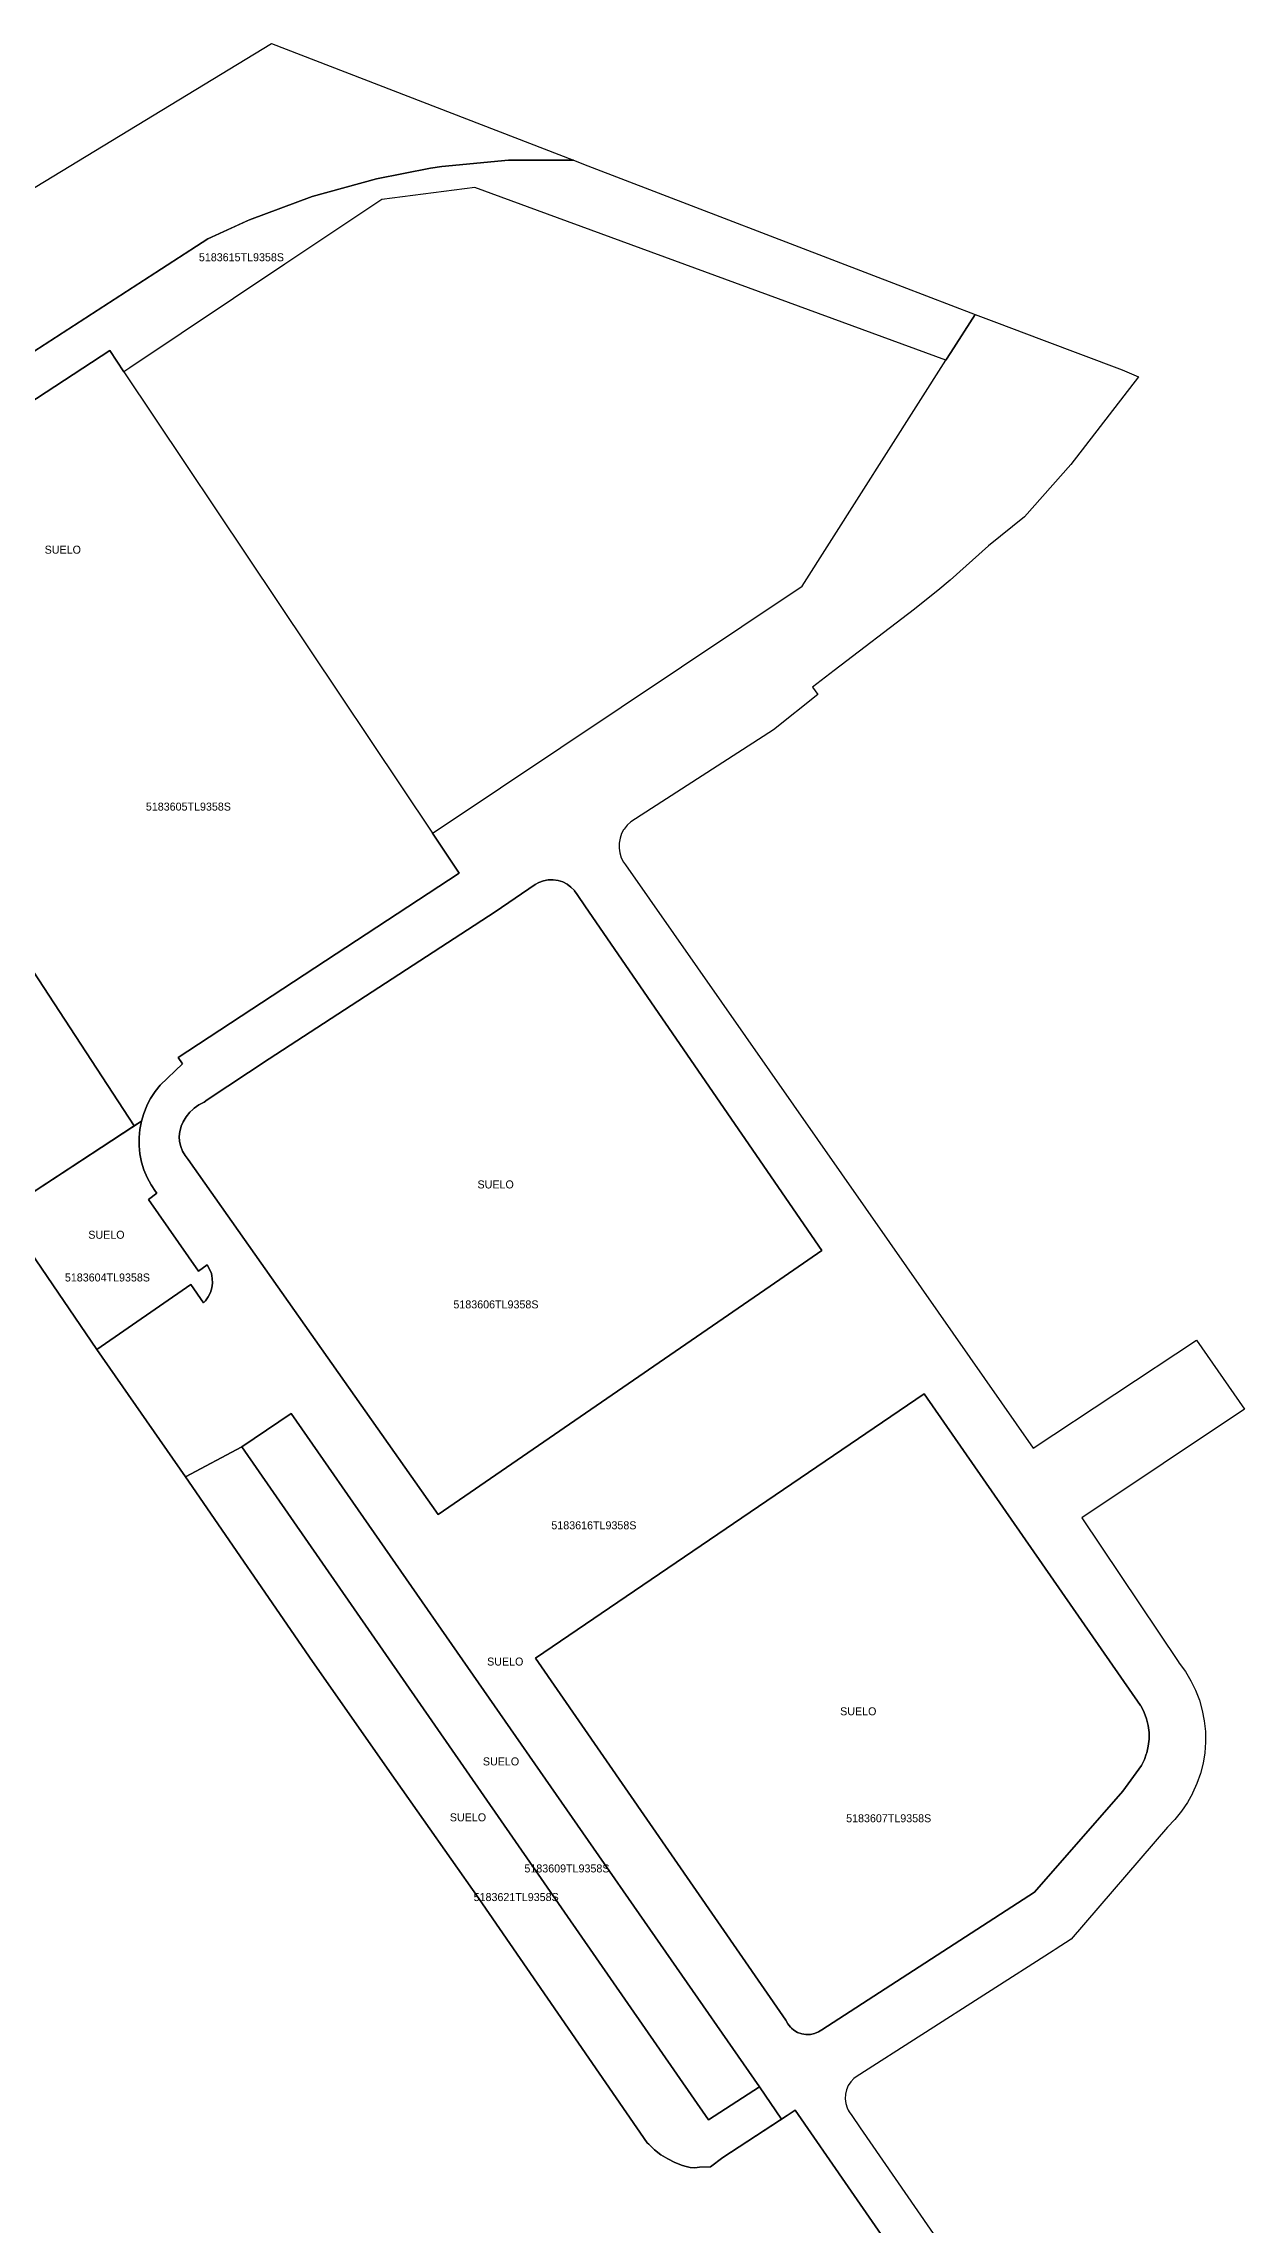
# Model space of a CAD drawing. Header units: metres. Extents: x 7469.1 to 7503.2, y 115256.8 to 115284.8.
# Drawn here: x 7495.54 to 7503.16, y 115266.85 to 115280.69 of the extents above; entities that cross this region are included whole.
import ezdxf
from ezdxf.enums import TextEntityAlignment as Align

# ---------------------------------------------------------------- set-up
doc = ezdxf.new("R2010")
doc.units = ezdxf.units.M
doc.header["$LTSCALE"] = 25.4
doc.layers.add('CONSTRUCCION', color=255, linetype='CONTINUOUS', lineweight=30)
doc.layers.add('PARCELA', color=7, linetype='CONTINUOUS')
doc.layers.add('REFCATASTRAL', color=7, linetype='CONTINUOUS')
doc.layers.add('TXTCONSTRU', color=7, linetype='CONTINUOUS', true_color=0xbababa)

msp = doc.modelspace()

# ---------------------------------------------------------------- linework, layer by layer
at = {"layer": 'CONSTRUCCION'}
for points in [[(7494.95471, 115279.45892), (7496.98676, 115280.69237), (7498.90516, 115279.95204), (7498.49157, 115279.95204), (7498.06969, 115279.91174), (7497.99734, 115279.90108), (7497.65292, 115279.83483), (7497.24447, 115279.72189), (7496.8474, 115279.57376), (7496.58206, 115279.45184), (7492.76021, 115276.97877)], [(7492.76021, 115276.97877), (7496.14376, 115279.16823), (7496.58206, 115279.45184), (7496.83715, 115279.56905), (7496.8474, 115279.57376), (7497.24447, 115279.72189), (7497.65292, 115279.83483), (7497.99734, 115279.90108), (7498.06969, 115279.91174), (7498.49157, 115279.95204), (7498.90516, 115279.95204), (7498.995, 115279.91737), (7500.99206, 115279.15096), (7501.45505, 115278.97328), (7501.30029, 115278.73029)], [(7501.30029, 115278.73029), (7501.26973, 115278.68232), (7498.67561, 115279.63224), (7498.27736, 115279.77808), (7497.68833, 115279.70264), (7497.07175, 115279.29091), (7496.08658, 115278.63306), (7496.05003, 115278.60866), (7495.96012, 115278.74318), (7493.81453, 115277.34086), (7496.11563, 115273.82002), (7495.2831, 115273.27513)], [(7498.17806, 115275.42504), (7498.00863, 115275.67852), (7498.05746, 115275.71116), (7500.35584, 115277.24747), (7501.26973, 115278.68232), (7501.30029, 115278.73029), (7501.45505, 115278.97328), (7501.59023, 115278.9214), (7501.87694, 115278.81349), (7502.38907, 115278.62074), (7502.49174, 115278.57687), (7502.06294, 115278.02052), (7501.76931, 115277.68677), (7501.53994, 115277.50363), (7501.29711, 115277.28519), (7501.21736, 115277.22068), (7501.10357, 115277.12872), (7501.0708, 115277.10205), (7500.55899, 115276.71139), (7500.42234, 115276.607), (7500.45562, 115276.56053), (7500.17426, 115276.3353), (7499.26807, 115275.75077), (7499.24497, 115275.72929), (7499.22563, 115275.70439), (7499.22261, 115275.69962), (7499.21053, 115275.67669), (7499.20006, 115275.64693), (7499.19453, 115275.61589), (7499.19403, 115275.58435), (7499.19862, 115275.55314), (7499.20814, 115275.52308), (7499.22238, 115275.49494), (7499.23397, 115275.47803), (7500.91042, 115273.08022), (7501.82438, 115271.77299), (7502.86006, 115272.45924), (7503.16455, 115272.02095), (7502.13267, 115271.33161), (7502.74409, 115270.41839), (7502.75106, 115270.40971), (7502.79058, 115270.35503), (7502.82519, 115270.29713), (7502.85462, 115270.23643), (7502.87863, 115270.17338), (7502.89707, 115270.10849), (7502.90978, 115270.04223), (7502.91667, 115269.97512), (7502.91768, 115269.90767), (7502.91281, 115269.84039), (7502.90209, 115269.77379), (7502.88562, 115269.70837), (7502.86349, 115269.64464), (7502.83591, 115269.58307), (7502.83544, 115269.58215), (7502.80304, 115269.52416), (7502.76518, 115269.46832), (7502.7226, 115269.41599), (7502.67562, 115269.36758), (7502.06456, 115268.65623), (7501.96336, 115268.59151), (7501.95022, 115268.58311), (7500.69851, 115267.78262), (7500.68544, 115267.77214), (7500.66547, 115267.751), (7500.64949, 115267.7267), (7500.63797, 115267.7), (7500.63128, 115267.6717), (7500.6296, 115267.64265), (7500.63302, 115267.61377), (7500.6414, 115267.58592), (7500.64828, 115267.57089), (7500.65451, 115267.55996), (7500.67192, 115267.53667), (7500.72591, 115267.4585), (7502.10093, 115265.46758)], [(7498.17806, 115275.42504), (7497.33095, 115274.86894), (7496.45538, 115274.29415), (7496.39554, 115274.25487), (7496.42182, 115274.21483), (7496.28102, 115274.07914), (7496.2483, 115274.03839), (7496.2197, 115273.99465), (7496.20926, 115273.976), (7496.19549, 115273.94833), (7496.17588, 115273.89988), (7496.16106, 115273.84977), (7496.11563, 115273.82002), (7493.81453, 115277.34086), (7495.96012, 115278.74318), (7496.05003, 115278.60866), (7498.00863, 115275.67852), (7498.17806, 115275.42504)], [(7501.4344, 115265.94854), (7500.64904, 115267.08432), (7500.31215, 115267.57156), (7500.26228, 115267.53708), (7500.22484, 115267.51275), (7500.0858, 115267.71941), (7497.11302, 115271.9934), (7496.79796, 115271.7834), (7496.44029, 115271.59161), (7495.87889, 115272.40124), (7496.47424, 115272.81348), (7496.55496, 115272.6969), (7496.56725, 115272.70976), (7496.58534, 115272.73448), (7496.59909, 115272.76185), (7496.60812, 115272.79112), (7496.6122, 115272.82147), (7496.61119, 115272.85208), (7496.60878, 115272.86729), (7496.60515, 115272.8821), (7496.59423, 115272.91072), (7496.57872, 115272.93713), (7496.52356, 115272.89869), (7496.20643, 115273.35355), (7496.2586, 115273.39305), (7496.25105, 115273.40303), (7496.22207, 115273.44653), (7496.19744, 115273.49263), (7496.17741, 115273.5409), (7496.16217, 115273.5909), (7496.15185, 115273.64215), (7496.14655, 115273.69414), (7496.14632, 115273.7464), (7496.15117, 115273.79845), (7496.16106, 115273.84977), (7496.17588, 115273.89988), (7496.19549, 115273.94833), (7496.20926, 115273.976), (7496.2197, 115273.99465), (7496.2483, 115274.03839), (7496.28102, 115274.07914), (7496.42182, 115274.21483), (7496.39554, 115274.25487), (7496.45538, 115274.29415), (7497.33095, 115274.86894), (7498.17806, 115275.42504)], [(7496.5793, 115273.98482), (7496.97251, 115274.24646), (7498.407, 115275.17853), (7498.66172, 115275.35317), (7498.68531, 115275.36613), (7498.71443, 115275.37675), (7498.74488, 115275.38247), (7498.77587, 115275.38311), (7498.80654, 115275.37869), (7498.83608, 115275.36933), (7498.86369, 115275.35526), (7498.88862, 115275.33687), (7498.91022, 115275.31465), (7498.91134, 115275.31329), (7498.9279, 115275.2892), (7498.98112, 115275.21184), (7500.4824, 115273.02919), (7500.15404, 115272.80334), (7498.04438, 115271.35224), (7496.45785, 115273.60797), (7496.43878, 115273.63139), (7496.42243, 115273.65922), (7496.41066, 115273.68926), (7496.40374, 115273.7208), (7496.40186, 115273.75302), (7496.40506, 115273.78512), (7496.41325, 115273.81635), (7496.41419, 115273.81899), (7496.42624, 115273.84589), (7496.44555, 115273.87791), (7496.46902, 115273.90701), (7496.48701, 115273.92475), (7496.49622, 115273.93266), (7496.52665, 115273.95439), (7496.55973, 115273.9718), (7496.5793, 115273.98482)], [(7496.5793, 115273.98482), (7496.55973, 115273.9718), (7496.52665, 115273.95439), (7496.49622, 115273.93266), (7496.48701, 115273.92475), (7496.46902, 115273.90701), (7496.44555, 115273.87791), (7496.42624, 115273.84589), (7496.41419, 115273.81899), (7496.41325, 115273.81635), (7496.40506, 115273.78512), (7496.40186, 115273.75302), (7496.40374, 115273.7208), (7496.41066, 115273.68926), (7496.42243, 115273.65922), (7496.43878, 115273.63139), (7496.45785, 115273.60797), (7498.04438, 115271.35224), (7500.15404, 115272.80334), (7500.4824, 115273.02919), (7498.98112, 115275.21184), (7498.9279, 115275.2892), (7498.91134, 115275.31329), (7498.91022, 115275.31465), (7498.88862, 115275.33687), (7498.86369, 115275.35526), (7498.83608, 115275.36933), (7498.80654, 115275.37869), (7498.77587, 115275.38311), (7498.74488, 115275.38247), (7498.71443, 115275.37675), (7498.68531, 115275.36613), (7498.66172, 115275.35317), (7498.407, 115275.17853), (7496.97251, 115274.24646), (7496.5793, 115273.98482)], [(7496.16106, 115273.84977), (7496.15117, 115273.79845), (7496.14632, 115273.7464), (7496.14655, 115273.69414), (7496.15185, 115273.64215), (7496.16217, 115273.5909), (7496.17741, 115273.5409), (7496.19744, 115273.49263), (7496.22207, 115273.44653), (7496.25105, 115273.40303), (7496.2586, 115273.39305), (7496.20643, 115273.35355), (7496.52356, 115272.89869), (7496.57872, 115272.93713), (7496.59423, 115272.91072), (7496.60515, 115272.8821), (7496.60878, 115272.86729), (7496.61119, 115272.85208), (7496.6122, 115272.82147), (7496.60812, 115272.79112), (7496.59909, 115272.76185), (7496.58534, 115272.73448), (7496.56725, 115272.70976), (7496.55496, 115272.6969), (7496.47424, 115272.81348), (7495.87889, 115272.40124), (7495.2831, 115273.27513), (7496.16106, 115273.84977)], [(7495.2831, 115273.27513), (7495.87889, 115272.40124), (7496.44029, 115271.59161), (7497.24741, 115270.41879), (7497.77674, 115269.66392), (7498.30271, 115268.91381), (7499.37318, 115267.3637), (7499.38212, 115267.3541), (7499.4192, 115267.31894), (7499.45958, 115267.28765), (7499.50287, 115267.26052), (7499.54865, 115267.23783), (7499.59646, 115267.2198), (7499.61934, 115267.21301), (7499.64581, 115267.20659), (7499.6749, 115267.20457), (7499.68967, 115267.20548), (7499.70391, 115267.20762), (7499.77379, 115267.21108), (7499.85278, 115267.27096), (7500.26228, 115267.53708), (7500.31215, 115267.57156), (7500.64904, 115267.08432), (7501.4344, 115265.94854)], [(7498.66378, 115270.44049), (7501.13234, 115272.11957), (7502.50585, 115270.13982), (7502.50831, 115270.13564), (7502.52814, 115270.09652), (7502.5433, 115270.05536), (7502.5536, 115270.01274), (7502.55891, 115269.96919), (7502.55912, 115269.92534), (7502.5543, 115269.88175), (7502.54444, 115269.83901), (7502.54174, 115269.83017), (7502.52972, 115269.79769), (7502.51033, 115269.75836), (7502.39363, 115269.5968), (7501.83258, 115268.95506), (7500.48157, 115268.07995), (7500.46134, 115268.06729), (7500.43572, 115268.05681), (7500.40863, 115268.05119), (7500.38096, 115268.05063), (7500.35366, 115268.05513), (7500.32763, 115268.06454), (7500.30378, 115268.07856), (7500.28817, 115268.09142), (7500.28288, 115268.09669), (7500.26564, 115268.11835), (7500.25267, 115268.14278), (7498.66378, 115270.44049)], [(7498.66378, 115270.44049), (7500.25267, 115268.14278), (7500.26564, 115268.11835), (7500.28288, 115268.09669), (7500.28817, 115268.09142), (7500.30378, 115268.07856), (7500.32763, 115268.06454), (7500.35366, 115268.05513), (7500.38096, 115268.05063), (7500.40863, 115268.05119), (7500.43572, 115268.05681), (7500.46134, 115268.06729), (7500.48157, 115268.07995), (7501.83258, 115268.95506), (7502.39363, 115269.5968), (7502.51033, 115269.75836), (7502.52972, 115269.79769), (7502.54174, 115269.83017), (7502.54444, 115269.83901), (7502.5543, 115269.88175), (7502.55912, 115269.92534), (7502.55891, 115269.96919), (7502.5536, 115270.01274), (7502.5433, 115270.05536), (7502.52814, 115270.09652), (7502.50831, 115270.13564), (7502.50585, 115270.13982), (7501.13234, 115272.11957), (7498.66378, 115270.44049)], [(7497.11302, 115271.9934), (7500.0858, 115267.71941), (7499.76162, 115267.50941), (7496.79796, 115271.7834), (7497.11302, 115271.9934)], [(7500.22484, 115267.51275), (7499.85278, 115267.27096), (7499.77379, 115267.21108), (7499.70391, 115267.20762), (7499.68967, 115267.20548), (7499.6749, 115267.20457), (7499.64581, 115267.20659), (7499.61934, 115267.21301), (7499.59646, 115267.2198), (7499.54865, 115267.23783), (7499.50287, 115267.26052), (7499.45958, 115267.28765), (7499.4192, 115267.31894), (7499.38212, 115267.3541), (7499.37318, 115267.3637), (7498.30271, 115268.91381), (7497.77674, 115269.66392), (7497.24741, 115270.41879), (7496.44029, 115271.59161), (7496.79796, 115271.7834), (7499.76162, 115267.50941), (7500.0858, 115267.71941), (7500.22484, 115267.51275)]]:
    msp.add_lwpolyline(points, dxfattribs=at)
at = {"layer": 'PARCELA'}
for points in [[(7479.30615, 115268.89009), (7481.01152, 115269.98255), (7482.42809, 115270.98333), (7485.21397, 115272.88937), (7486.32879, 115273.63741), (7487.2366, 115274.19876), (7487.71209, 115274.52083), (7487.8523, 115274.61583), (7488.0682, 115274.76215), (7488.73648, 115275.21478), (7494.49167, 115279.11322), (7494.95471, 115279.45892), (7496.98676, 115280.69237), (7498.90516, 115279.95204), (7498.49157, 115279.95204), (7498.06969, 115279.91174), (7497.99734, 115279.90108), (7497.65292, 115279.83483), (7497.24447, 115279.72189), (7496.8474, 115279.57376), (7496.58206, 115279.45184), (7492.76021, 115276.97877)], [(7492.76021, 115276.97877), (7496.14376, 115279.16823), (7496.58206, 115279.45184), (7496.83715, 115279.56905), (7496.8474, 115279.57376), (7497.24447, 115279.72189), (7497.65292, 115279.83483), (7497.99734, 115279.90108), (7498.06969, 115279.91174), (7498.49157, 115279.95204), (7498.90516, 115279.95204), (7498.995, 115279.91737), (7500.99206, 115279.15096), (7501.45505, 115278.97328), (7501.30029, 115278.73029), (7501.26973, 115278.68232)], [(7501.26973, 115278.68232), (7498.67561, 115279.63224), (7498.27736, 115279.77808), (7497.68833, 115279.70264), (7497.07175, 115279.29091), (7496.08658, 115278.63306), (7496.05003, 115278.60866), (7495.96012, 115278.74318), (7493.81453, 115277.34086), (7496.11563, 115273.82002), (7495.2831, 115273.27513)], [(7498.17806, 115275.42504), (7498.00863, 115275.67852), (7498.05746, 115275.71116), (7500.35584, 115277.24747), (7501.26973, 115278.68232), (7501.30029, 115278.73029), (7501.45505, 115278.97328), (7501.59023, 115278.9214), (7501.87694, 115278.81349), (7502.38907, 115278.62074), (7502.49174, 115278.57687), (7502.06294, 115278.02052), (7501.76931, 115277.68677), (7501.53994, 115277.50363), (7501.29711, 115277.28519), (7501.21736, 115277.22068), (7501.10357, 115277.12872), (7501.0708, 115277.10205), (7500.55899, 115276.71139), (7500.42234, 115276.607), (7500.45562, 115276.56053), (7500.17426, 115276.3353), (7499.26807, 115275.75077), (7499.24497, 115275.72929), (7499.22563, 115275.70439), (7499.22261, 115275.69962), (7499.21053, 115275.67669), (7499.20006, 115275.64693), (7499.19453, 115275.61589), (7499.19403, 115275.58435), (7499.19862, 115275.55314), (7499.20814, 115275.52308), (7499.22238, 115275.49494), (7499.23397, 115275.47803), (7500.91042, 115273.08022), (7501.82438, 115271.77299), (7502.86006, 115272.45924), (7503.16455, 115272.02095), (7502.13267, 115271.33161), (7502.74409, 115270.41839), (7502.75106, 115270.40971), (7502.79058, 115270.35503), (7502.82519, 115270.29713), (7502.85462, 115270.23643), (7502.87863, 115270.17338), (7502.89707, 115270.10849), (7502.90978, 115270.04223), (7502.91667, 115269.97512), (7502.91768, 115269.90767), (7502.91281, 115269.84039), (7502.90209, 115269.77379), (7502.88562, 115269.70837), (7502.86349, 115269.64464), (7502.83591, 115269.58307), (7502.83544, 115269.58215), (7502.80304, 115269.52416), (7502.76518, 115269.46832), (7502.7226, 115269.41599), (7502.67562, 115269.36758), (7502.06456, 115268.65623), (7501.96336, 115268.59151), (7501.95022, 115268.58311), (7500.69851, 115267.78262), (7500.68544, 115267.77214), (7500.66547, 115267.751), (7500.64949, 115267.7267), (7500.63797, 115267.7), (7500.63128, 115267.6717), (7500.6296, 115267.64265), (7500.63302, 115267.61377), (7500.6414, 115267.58592), (7500.64828, 115267.57089), (7500.65451, 115267.55996), (7500.67192, 115267.53667), (7500.72591, 115267.4585), (7502.10093, 115265.46758)], [(7498.17806, 115275.42504), (7497.33095, 115274.86894), (7496.45538, 115274.29415), (7496.39554, 115274.25487), (7496.42182, 115274.21483), (7496.28102, 115274.07914), (7496.2483, 115274.03839), (7496.2197, 115273.99465), (7496.20926, 115273.976), (7496.19549, 115273.94833), (7496.17588, 115273.89988), (7496.16106, 115273.84977), (7496.11563, 115273.82002), (7493.81453, 115277.34086), (7495.96012, 115278.74318), (7496.05003, 115278.60866), (7498.00863, 115275.67852), (7498.17806, 115275.42504)], [(7501.4344, 115265.94854), (7500.64904, 115267.08432), (7500.31215, 115267.57156), (7500.26228, 115267.53708), (7500.22484, 115267.51275), (7500.0858, 115267.71941), (7497.11302, 115271.9934), (7496.79796, 115271.7834), (7496.44029, 115271.59161), (7495.87889, 115272.40124), (7496.47424, 115272.81348), (7496.55496, 115272.6969), (7496.56725, 115272.70976), (7496.58534, 115272.73448), (7496.59909, 115272.76185), (7496.60812, 115272.79112), (7496.6122, 115272.82147), (7496.61119, 115272.85208), (7496.60878, 115272.86729), (7496.60515, 115272.8821), (7496.59423, 115272.91072), (7496.57872, 115272.93713), (7496.52356, 115272.89869), (7496.20643, 115273.35355), (7496.2586, 115273.39305), (7496.25105, 115273.40303), (7496.22207, 115273.44653), (7496.19744, 115273.49263), (7496.17741, 115273.5409), (7496.16217, 115273.5909), (7496.15185, 115273.64215), (7496.14655, 115273.69414), (7496.14632, 115273.7464), (7496.15117, 115273.79845), (7496.16106, 115273.84977), (7496.17588, 115273.89988), (7496.19549, 115273.94833), (7496.20926, 115273.976), (7496.2197, 115273.99465), (7496.2483, 115274.03839), (7496.28102, 115274.07914), (7496.42182, 115274.21483), (7496.39554, 115274.25487), (7496.45538, 115274.29415), (7497.33095, 115274.86894), (7498.17806, 115275.42504)], [(7496.5793, 115273.98482), (7496.97251, 115274.24646), (7498.407, 115275.17853), (7498.66172, 115275.35317), (7498.68531, 115275.36613), (7498.71443, 115275.37675), (7498.74488, 115275.38247), (7498.77587, 115275.38311), (7498.80654, 115275.37869), (7498.83608, 115275.36933), (7498.86369, 115275.35526), (7498.88862, 115275.33687), (7498.91022, 115275.31465), (7498.91134, 115275.31329), (7498.9279, 115275.2892), (7498.98112, 115275.21184), (7500.4824, 115273.02919), (7500.15404, 115272.80334), (7498.04438, 115271.35224), (7496.45785, 115273.60797), (7496.43878, 115273.63139), (7496.42243, 115273.65922), (7496.41066, 115273.68926), (7496.40374, 115273.7208), (7496.40186, 115273.75302), (7496.40506, 115273.78512), (7496.41325, 115273.81635), (7496.41419, 115273.81899), (7496.42624, 115273.84589), (7496.44555, 115273.87791), (7496.46902, 115273.90701), (7496.48701, 115273.92475), (7496.49622, 115273.93266), (7496.52665, 115273.95439), (7496.55973, 115273.9718), (7496.5793, 115273.98482)], [(7496.5793, 115273.98482), (7496.55973, 115273.9718), (7496.52665, 115273.95439), (7496.49622, 115273.93266), (7496.48701, 115273.92475), (7496.46902, 115273.90701), (7496.44555, 115273.87791), (7496.42624, 115273.84589), (7496.41419, 115273.81899), (7496.41325, 115273.81635), (7496.40506, 115273.78512), (7496.40186, 115273.75302), (7496.40374, 115273.7208), (7496.41066, 115273.68926), (7496.42243, 115273.65922), (7496.43878, 115273.63139), (7496.45785, 115273.60797), (7498.04438, 115271.35224), (7500.15404, 115272.80334), (7500.4824, 115273.02919), (7498.98112, 115275.21184), (7498.9279, 115275.2892), (7498.91134, 115275.31329), (7498.91022, 115275.31465), (7498.88862, 115275.33687), (7498.86369, 115275.35526), (7498.83608, 115275.36933), (7498.80654, 115275.37869), (7498.77587, 115275.38311), (7498.74488, 115275.38247), (7498.71443, 115275.37675), (7498.68531, 115275.36613), (7498.66172, 115275.35317), (7498.407, 115275.17853), (7496.97251, 115274.24646), (7496.5793, 115273.98482)], [(7496.16106, 115273.84977), (7496.15117, 115273.79845), (7496.14632, 115273.7464), (7496.14655, 115273.69414), (7496.15185, 115273.64215), (7496.16217, 115273.5909), (7496.17741, 115273.5409), (7496.19744, 115273.49263), (7496.22207, 115273.44653), (7496.25105, 115273.40303), (7496.2586, 115273.39305), (7496.20643, 115273.35355), (7496.52356, 115272.89869), (7496.57872, 115272.93713), (7496.59423, 115272.91072), (7496.60515, 115272.8821), (7496.60878, 115272.86729), (7496.61119, 115272.85208), (7496.6122, 115272.82147), (7496.60812, 115272.79112), (7496.59909, 115272.76185), (7496.58534, 115272.73448), (7496.56725, 115272.70976), (7496.55496, 115272.6969), (7496.47424, 115272.81348), (7495.87889, 115272.40124), (7495.2831, 115273.27513), (7496.16106, 115273.84977)], [(7495.2831, 115273.27513), (7495.87889, 115272.40124), (7496.44029, 115271.59161), (7497.24741, 115270.41879), (7497.77674, 115269.66392), (7498.30271, 115268.91381), (7499.37318, 115267.3637), (7499.38212, 115267.3541), (7499.4192, 115267.31894), (7499.45958, 115267.28765), (7499.50287, 115267.26052), (7499.54865, 115267.23783), (7499.59646, 115267.2198), (7499.61934, 115267.21301), (7499.64581, 115267.20659), (7499.6749, 115267.20457), (7499.68967, 115267.20548), (7499.70391, 115267.20762), (7499.77379, 115267.21108), (7499.85278, 115267.27096), (7500.26228, 115267.53708), (7500.31215, 115267.57156), (7500.64904, 115267.08432), (7501.4344, 115265.94854)], [(7498.66378, 115270.44049), (7501.13234, 115272.11957), (7502.50585, 115270.13982), (7502.50831, 115270.13564), (7502.52814, 115270.09652), (7502.5433, 115270.05536), (7502.5536, 115270.01274), (7502.55891, 115269.96919), (7502.55912, 115269.92534), (7502.5543, 115269.88175), (7502.54444, 115269.83901), (7502.54174, 115269.83017), (7502.52972, 115269.79769), (7502.51033, 115269.75836), (7502.39363, 115269.5968), (7501.83258, 115268.95506), (7500.48157, 115268.07995), (7500.46134, 115268.06729), (7500.43572, 115268.05681), (7500.40863, 115268.05119), (7500.38096, 115268.05063), (7500.35366, 115268.05513), (7500.32763, 115268.06454), (7500.30378, 115268.07856), (7500.28817, 115268.09142), (7500.28288, 115268.09669), (7500.26564, 115268.11835), (7500.25267, 115268.14278), (7498.66378, 115270.44049)], [(7498.66378, 115270.44049), (7500.25267, 115268.14278), (7500.26564, 115268.11835), (7500.28288, 115268.09669), (7500.28817, 115268.09142), (7500.30378, 115268.07856), (7500.32763, 115268.06454), (7500.35366, 115268.05513), (7500.38096, 115268.05063), (7500.40863, 115268.05119), (7500.43572, 115268.05681), (7500.46134, 115268.06729), (7500.48157, 115268.07995), (7501.83258, 115268.95506), (7502.39363, 115269.5968), (7502.51033, 115269.75836), (7502.52972, 115269.79769), (7502.54174, 115269.83017), (7502.54444, 115269.83901), (7502.5543, 115269.88175), (7502.55912, 115269.92534), (7502.55891, 115269.96919), (7502.5536, 115270.01274), (7502.5433, 115270.05536), (7502.52814, 115270.09652), (7502.50831, 115270.13564), (7502.50585, 115270.13982), (7501.13234, 115272.11957), (7498.66378, 115270.44049)], [(7497.11302, 115271.9934), (7500.0858, 115267.71941), (7499.76162, 115267.50941), (7496.79796, 115271.7834), (7497.11302, 115271.9934)], [(7500.22484, 115267.51275), (7499.85278, 115267.27096), (7499.77379, 115267.21108), (7499.70391, 115267.20762), (7499.68967, 115267.20548), (7499.6749, 115267.20457), (7499.64581, 115267.20659), (7499.61934, 115267.21301), (7499.59646, 115267.2198), (7499.54865, 115267.23783), (7499.50287, 115267.26052), (7499.45958, 115267.28765), (7499.4192, 115267.31894), (7499.38212, 115267.3541), (7499.37318, 115267.3637), (7498.30271, 115268.91381), (7497.77674, 115269.66392), (7497.24741, 115270.41879), (7496.44029, 115271.59161), (7496.79796, 115271.7834), (7499.76162, 115267.50941), (7500.0858, 115267.71941), (7500.22484, 115267.51275)]]:
    msp.add_lwpolyline(points, dxfattribs=at)

# ---------------------------------------------------------------- texts
at = {"layer": 'REFCATASTRAL'}
for s, p in [('5183615TL9358S', (7496.79628, 115279.29522)), ('5183605TL9358S', (7496.45948, 115275.80704)), ('5183604TL9358S', (7495.94538, 115272.81721)), ('5183606TL9358S', (7498.41223, 115272.64626)), ('5183616TL9358S', (7499.03428, 115271.24368)), ('5183607TL9358S', (7500.906, 115269.38338)), ('5183609TL9358S', (7498.86308, 115269.06486)), ('5183621TL9358S', (7498.54076, 115268.883))]:
    msp.add_text(s, height=0.0508, dxfattribs=at).set_placement(p, align=Align.BOTTOM_CENTER)
at = {"layer": 'TXTCONSTRU'}
for p in [(7495.66192, 115277.43848), (7498.41045, 115273.40801), (7495.93903, 115273.08848), (7498.47141, 115270.3783), (7500.71296, 115270.06258), (7498.44449, 115269.74431), (7498.23469, 115269.38922)]:
    msp.add_text('SUELO', height=0.0508, dxfattribs=at).set_placement(p, align=Align.BOTTOM_CENTER)

doc.saveas('drawing.dxf')
